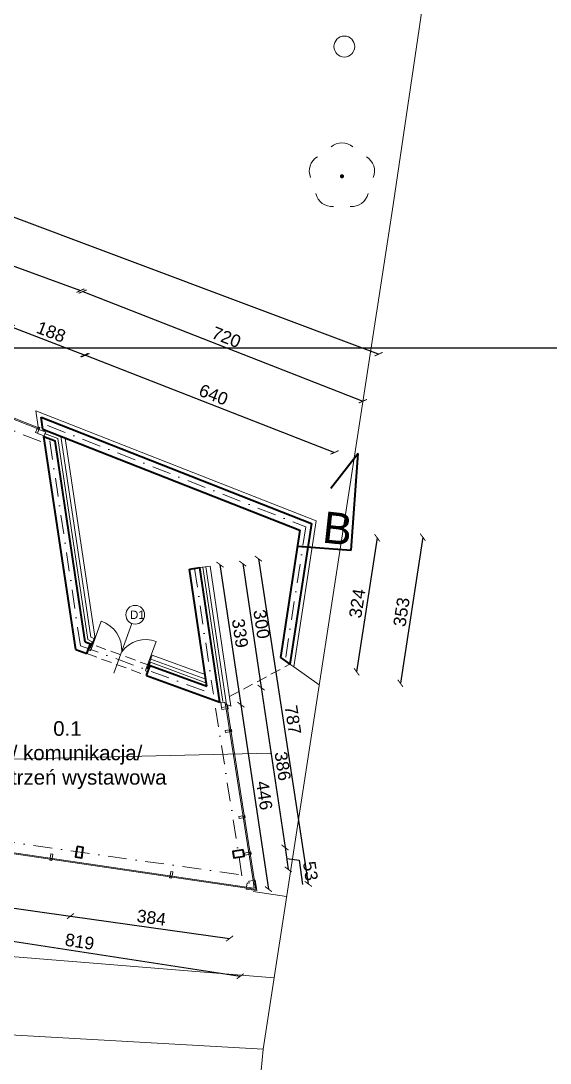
# Model space of a CAD drawing. Header units: millimetres. Extents: x -105266 to 178069, y 491 to 168574.
# Drawn here: x -55466 to -54199, y 32821 to 35312 of the extents above; entities that cross this region are included whole.
import ezdxf

# ---------------------------------------------------------------- set-up
doc = ezdxf.new("R2010")
doc.units = ezdxf.units.MM
doc.linetypes.add('DASHDOTX2', pattern=[2, 1, -0.5, 0, -0.5])
doc.linetypes.add('HIDDENX2', pattern=[0.75, 0.5, -0.25])
doc.layers.get('defpoints').update_dxf_attribs({"color": 4})
doc.layers.add('510-Podpora jednosłupowa symb.-SEPOW', color=7, linetype='Continuous')
doc.layers.add('drzewo liściaste (punkt)', color=7, linetype='Continuous')
for name, color, linetype, lineweight in [('A- TM meble', 9, 'Continuous', 13), ('A-L-W', 123, 'Continuous', 15), ('A-sc murowane', 2, 'Continuous', 40), ('A-sc wykończenie', 6, 'Continuous', 18), ('A-STOLARKA', 1, 'Continuous', 15), ('izolacja2', 4, 'BATTING', 9), ('osie', 7, 'DASHDOTX2', 15), ('pod', 123, 'HIDDENX2', 15), ('stolarka', 1, 'Continuous', 5)]:
    doc.layers.add(name, color=color, linetype=linetype, lineweight=lineweight)
doc.styles.get("Standard").update_dxf_attribs({"font": 'arial.ttf'})
doc.linetypes.add('BATTING', pattern='A,0.00254,-2.54,[134,ltypeshp.shx,S=2.54,R=0,X=-2.54,Y=0],-5.08,[134,ltypeshp.shx,S=2.54,R=180,X=2.54,Y=0],-2.54', length=10.16254)
doc.dimstyles.new('ewelina', dxfattribs={"dimtxt": 30, "dimasz": 15, "dimexe": 1.25, "dimexo": 0.625, "dimgap": 8, "dimtad": 1, "dimdec": 0, "dimtxsty": 'Standard', "dimblk": 'ARCHTICK', "dimcen": 2.5, "dimse1": 1, "dimse2": 1, "dimadec": 0, "dimazin": 0, "dimtfac": 1, "dimtdec": 0, "dimtmove": 0, "dimatfit": 3, "dimldrblk": 'ARCHTICK', "dimfxl": 1, "dimarcsym": 0})

# ---------------------------------------------------------------- blocks, each defined once
blk = doc.blocks.new('_ArchTick')
at = {"color": 0, "linetype": 'ByBlock', "const_width": 0.15}
blk.add_lwpolyline([(-0.5, -0.5), (0.5, 0.5)], dxfattribs=at)
blk = doc.blocks.new('*D223')
at = {"layer": 'A-L-W', "color": 0, "lineweight": -2, "transparency": 16777216}
blk.add_line((-54613.2, 34076.3), (-54662.5, 33756.1), dxfattribs=at)
at = {"layer": 'defpoints', "color": 0, "transparency": 16777216}
for p in [(-54874.5, 34116.5), (-54923.8, 33796.4), (-54662.5, 33756.1)]:
    blk.add_point(p, dxfattribs=at)
at = {"layer": 'A-L-W', "color": 0, "lineweight": -2, "transparency": 16777216, "xscale": 15, "yscale": 15, "zscale": 15}
for p, rotation in [((-54613.2, 34076.3), 81.23890363073654), ((-54662.5, 33756.1), 261.2389036307366)]:
    blk.add_blockref('_ArchTick', p, dxfattribs=dict(at, rotation=rotation))
at = {"layer": 'A-L-W', "color": 0, "transparency": 16777216, "insert": (-54660.9, 33919.7), "char_height": 30, "attachment_point": 5, "rotation": 81.2389}
blk.add_mtext('324', dxfattribs=at)
blk = doc.blocks.new('510')
at = {"color": 0, "linetype": 'Continuous', "lineweight": 0}
blk.add_circle((0, 0), 0.25, dxfattribs=at)
blk = doc.blocks.new('*D224')
at = {"layer": 'A-L-W', "color": 0, "lineweight": -2, "transparency": 16777216}
blk.add_line((-57037.4, 35298.4), (-55323.6, 34667.3), dxfattribs=at)
at = {"layer": 'defpoints', "color": 0, "transparency": 16777216}
for p in [(-57143.2, 35010.9), (-55323.6, 34667.3), (-55429.5, 34379.8)]:
    blk.add_point(p, dxfattribs=at)
at = {"layer": 'A-L-W', "color": 0, "lineweight": -2, "transparency": 16777216, "xscale": 15, "yscale": 15, "zscale": 15}
for p, rotation in [((-57037.4, 35298.4), 159.7834779347574), ((-55323.6, 34667.3), 339.7834779347574)]:
    blk.add_blockref('_ArchTick', p, dxfattribs=dict(at, rotation=rotation))
at = {"layer": 'A-L-W', "color": 0, "transparency": 16777216, "insert": (-56172.5, 35004.7), "char_height": 30, "attachment_point": 5, "rotation": 339.7835}
blk.add_mtext('1826', dxfattribs=at)
blk = doc.blocks.new('*D225')
at = {"layer": 'A-L-W', "color": 0, "lineweight": -2, "transparency": 16777216}
blk.add_line((-55318, 34665.1), (-54647.5, 34403), dxfattribs=at)
at = {"layer": 'defpoints', "color": 0, "transparency": 16777216}
for p in [(-54647.5, 34403), (-55429.5, 34379.8), (-54759.3, 34117)]:
    blk.add_point(p, dxfattribs=at)
at = {"layer": 'A-L-W', "color": 0, "lineweight": -2, "transparency": 16777216, "xscale": 15, "yscale": 15, "zscale": 15}
for p, rotation in [((-55318, 34665.1), 158.6469915944504), ((-54647.5, 34403), 338.6469915944504)]:
    blk.add_blockref('_ArchTick', p, dxfattribs=dict(at, rotation=rotation))
at = {"layer": 'A-L-W', "color": 0, "transparency": 16777216, "insert": (-54974.2, 34555.8), "char_height": 30, "attachment_point": 5, "rotation": 338.647}
blk.add_mtext('720', dxfattribs=at)
blk = doc.blocks.new('*D226')
at = {"layer": 'A-L-W', "color": 0, "lineweight": -2, "transparency": 16777216}
blk.add_line((-55311.4, 34512.9), (-54715.3, 34280.5), dxfattribs=at)
at = {"layer": 'defpoints', "color": 0, "transparency": 16777216}
for p in [(-54715.3, 34280.5), (-55452.5, 34150.8), (-54841.9, 33956)]:
    blk.add_point(p, dxfattribs=at)
at = {"layer": 'A-L-W', "color": 0, "lineweight": -2, "transparency": 16777216, "xscale": 15, "yscale": 15, "zscale": 15}
for p, rotation in [((-55311.4, 34512.9), 158.6987427377638), ((-54715.3, 34280.5), 338.6987427377638)]:
    blk.add_blockref('_ArchTick', p, dxfattribs=dict(at, rotation=rotation))
at = {"layer": 'A-L-W', "color": 0, "transparency": 16777216, "insert": (-55004.9, 34418.4), "char_height": 30, "attachment_point": 5, "rotation": 338.6987}
blk.add_mtext('640', dxfattribs=at)
blk = doc.blocks.new('*D227')
at = {"layer": 'A-L-W', "color": 0, "lineweight": -2, "transparency": 16777216}
blk.add_line((-55314, 34513.3), (-55489.9, 34580.6), dxfattribs=at)
at = {"layer": 'defpoints', "color": 0, "transparency": 16777216}
for p in [(-55489.9, 34580.6), (-55628.6, 34218.2), (-55452.7, 34150.9)]:
    blk.add_point(p, dxfattribs=at)
at = {"layer": 'A-L-W', "color": 0, "lineweight": -2, "transparency": 16777216, "xscale": 15, "yscale": 15, "zscale": 15}
for p, rotation in [((-55489.9, 34580.6), 159.0608906428986), ((-55314, 34513.3), 339.0608906428986)]:
    blk.add_blockref('_ArchTick', p, dxfattribs=dict(at, rotation=rotation))
at = {"layer": 'A-L-W', "color": 0, "transparency": 16777216, "insert": (-55393.6, 34568.7), "char_height": 30, "attachment_point": 5, "rotation": 339.0609}
blk.add_mtext('188', dxfattribs=at)
blk = doc.blocks.new('*D232')
at = {"layer": 'A-L-W', "color": 0, "lineweight": -2, "transparency": 16777216}
blk.add_line((-54609.9, 34515.4), (-56993.9, 35409.3), dxfattribs=at)
at = {"layer": 'defpoints', "color": 0, "transparency": 16777216}
for p in [(-56993.9, 35409.3), (-57143.2, 35010.9), (-54759.3, 34117)]:
    blk.add_point(p, dxfattribs=at)
at = {"layer": 'A-L-W', "color": 0, "lineweight": -2, "transparency": 16777216, "xscale": 15, "yscale": 15, "zscale": 15}
for p, rotation in [((-56993.9, 35409.3), 159.4448394453546), ((-54609.9, 34515.4), 339.4448394453546)]:
    blk.add_blockref('_ArchTick', p, dxfattribs=dict(at, rotation=rotation))
at = {"layer": 'A-L-W', "color": 0, "transparency": 16777216, "insert": (-55794.7, 34984.5), "char_height": 30, "attachment_point": 5, "rotation": 339.4448}
blk.add_mtext('2546', dxfattribs=at)
blk = doc.blocks.new('*D233')
at = {"layer": 'A-L-W', "color": 0, "lineweight": -2, "transparency": 16777216}
blk.add_line((-54504, 34077.7), (-54557.8, 33728.6), dxfattribs=at)
at = {"layer": 'defpoints', "color": 0, "transparency": 16777216}
for p in [(-54849.5, 34130.9), (-54903.3, 33781.9), (-54557.8, 33728.6)]:
    blk.add_point(p, dxfattribs=at)
at = {"layer": 'A-L-W', "color": 0, "lineweight": -2, "transparency": 16777216, "xscale": 15, "yscale": 15, "zscale": 15}
for p, rotation in [((-54504, 34077.7), 81.23890362843942), ((-54557.8, 33728.6), 261.2389036284395)]:
    blk.add_blockref('_ArchTick', p, dxfattribs=dict(at, rotation=rotation))
at = {"layer": 'A-L-W', "color": 0, "transparency": 16777216, "insert": (-54555.1, 33899), "char_height": 30, "attachment_point": 5, "rotation": 81.2389}
blk.add_mtext('353', dxfattribs=at)
blk = doc.blocks.new('*D234')
at = {"layer": 'A-L-W', "color": 0, "lineweight": -2, "transparency": 16777216}
blk.add_line((-54935.2, 34014.8), (-54890.9, 33718.3), dxfattribs=at)
at = {"layer": 'defpoints', "color": 0, "transparency": 16777216}
for p in [(-55012.4, 34003.2), (-54890.9, 33718.3), (-54968.1, 33706.8)]:
    blk.add_point(p, dxfattribs=at)
at = {"layer": 'A-L-W', "color": 0, "lineweight": -2, "transparency": 16777216, "xscale": 15, "yscale": 15, "zscale": 15}
for p, rotation in [((-54935.2, 34014.8), 98.49479359298175), ((-54890.9, 33718.3), 278.4947935929818)]:
    blk.add_blockref('_ArchTick', p, dxfattribs=dict(at, rotation=rotation))
at = {"layer": 'A-L-W', "color": 0, "transparency": 16777216, "insert": (-54890, 33870), "char_height": 30, "attachment_point": 5, "rotation": 278.4948}
blk.add_mtext('300', dxfattribs=at)
blk = doc.blocks.new('*D235')
at = {"layer": 'A-L-W', "color": 0, "lineweight": -2, "transparency": 16777216}
blk.add_line((-54890.9, 33718.3), (-54833.9, 33336.1), dxfattribs=at)
at = {"layer": 'defpoints', "color": 0, "transparency": 16777216}
for p in [(-54968.1, 33706.8), (-54903.2, 33325.8), (-54833.9, 33336.1)]:
    blk.add_point(p, dxfattribs=at)
at = {"layer": 'A-L-W', "color": 0, "lineweight": -2, "transparency": 16777216, "xscale": 15, "yscale": 15, "zscale": 15}
for p, rotation in [((-54890.9, 33718.3), 98.49479359357332), ((-54833.9, 33336.1), 278.4947935935733)]:
    blk.add_blockref('_ArchTick', p, dxfattribs=dict(at, rotation=rotation))
at = {"layer": 'A-L-W', "color": 0, "transparency": 16777216, "insert": (-54839.3, 33530.6), "char_height": 30, "attachment_point": 5, "rotation": 278.4948}
blk.add_mtext('386', dxfattribs=at)
blk = doc.blocks.new('*D236')
at = {"layer": 'A-L-W', "color": 0, "lineweight": -2, "transparency": 16777216}
for p, q in [((-54833.9, 33336.1), (-54826, 33283.6)), ((-54829.9, 33309.9), (-54800.4, 33305.6)), ((-54800.4, 33305.6), (-54791.7, 33247.3))]:
    blk.add_line(p, q, dxfattribs=at)
at = {"layer": 'defpoints', "color": 0, "transparency": 16777216}
for p in [(-54903.2, 33325.8), (-54907.3, 33271.5), (-54826, 33283.6)]:
    blk.add_point(p, dxfattribs=at)
at = {"layer": 'A-L-W', "color": 0, "lineweight": -2, "transparency": 16777216, "xscale": 15, "yscale": 15, "zscale": 15}
for p, rotation in [((-54833.9, 33336.1), 98.49479359357332), ((-54826, 33283.6), 278.4947935935733)]:
    blk.add_blockref('_ArchTick', p, dxfattribs=dict(at, rotation=rotation))
at = {"layer": 'A-L-W', "color": 0, "transparency": 16777216, "insert": (-54773, 33279.9), "char_height": 30, "attachment_point": 5, "rotation": 278.4948}
blk.add_mtext('53', dxfattribs=at)
blk = doc.blocks.new('*D401')
at = {"layer": 'A-L-W', "color": 0, "lineweight": -2, "transparency": 16777216}
blk.add_line((-54989.5, 34012.3), (-54939.5, 33677.4), dxfattribs=at)
at = {"layer": 'defpoints', "color": 0, "transparency": 16777216}
for p in [(-55013.2, 34008.8), (-54963.2, 33673.8), (-54939.5, 33677.4)]:
    blk.add_point(p, dxfattribs=at)
at = {"layer": 'A-L-W', "color": 0, "lineweight": -2, "transparency": 16777216, "xscale": 15, "yscale": 15, "zscale": 15}
for p, rotation in [((-54989.5, 34012.3), 98.49479359336064), ((-54939.5, 33677.4), 278.4947935933606)]:
    blk.add_blockref('_ArchTick', p, dxfattribs=dict(at, rotation=rotation))
at = {"layer": 'A-L-W', "color": 0, "transparency": 16777216, "insert": (-54941.4, 33848.3), "char_height": 30, "attachment_point": 5, "rotation": 278.4948}
blk.add_mtext('339', dxfattribs=at)
blk = doc.blocks.new('*D402')
at = {"layer": 'A-L-W', "color": 0, "lineweight": -2, "transparency": 16777216}
blk.add_line((-54939.5, 33677.4), (-54873.6, 33236.6), dxfattribs=at)
at = {"layer": 'defpoints', "color": 0, "transparency": 16777216}
for p in [(-54963.2, 33673.8), (-54909.7, 33231.3), (-54873.6, 33236.6)]:
    blk.add_point(p, dxfattribs=at)
at = {"layer": 'A-L-W', "color": 0, "lineweight": -2, "transparency": 16777216, "xscale": 15, "yscale": 15, "zscale": 15}
for p, rotation in [((-54939.5, 33677.4), 98.49479359357332), ((-54873.6, 33236.6), 278.4947935935733)]:
    blk.add_blockref('_ArchTick', p, dxfattribs=dict(at, rotation=rotation))
at = {"layer": 'A-L-W', "color": 0, "transparency": 16777216, "insert": (-54883.5, 33460.5), "char_height": 30, "attachment_point": 5, "rotation": 278.4948}
blk.add_mtext('446', dxfattribs=at)
blk = doc.blocks.new('*D403')
at = {"layer": 'A-L-W', "color": 0, "lineweight": -2, "transparency": 16777216}
blk.add_line((-54897.6, 34026.5), (-54778.2, 33249), dxfattribs=at)
at = {"layer": 'defpoints', "color": 0, "transparency": 16777216}
for p in [(-55013.2, 34008.8), (-54778.2, 33249), (-54893.8, 33231.3)]:
    blk.add_point(p, dxfattribs=at)
at = {"layer": 'A-L-W', "color": 0, "lineweight": -2, "transparency": 16777216, "xscale": 15, "yscale": 15, "zscale": 15}
for p, rotation in [((-54897.6, 34026.5), 98.7320217665575), ((-54778.2, 33249), 278.7320217665575)]:
    blk.add_blockref('_ArchTick', p, dxfattribs=dict(at, rotation=rotation))
at = {"layer": 'A-L-W', "color": 0, "transparency": 16777216, "insert": (-54814.9, 33641.3), "char_height": 30, "attachment_point": 5, "rotation": 278.732}
blk.add_mtext('787', dxfattribs=at)
blk = doc.blocks.new('*D237')
at = {"layer": 'A-L-W', "color": 0, "lineweight": -2, "transparency": 16777216}
blk.add_line((-55758.3, 33230), (-55347.2, 33172.1), dxfattribs=at)
at = {"layer": 'defpoints', "color": 0, "transparency": 16777216}
for p in [(-55738.8, 33368), (-55327.8, 33310.1), (-55347.2, 33172.1)]:
    blk.add_point(p, dxfattribs=at)
at = {"layer": 'A-L-W', "color": 0, "lineweight": -2, "transparency": 16777216, "xscale": 15, "yscale": 15, "zscale": 15}
for p, rotation in [((-55758.3, 33230), 171.9805323292466), ((-55347.2, 33172.1), 351.9805323292466)]:
    blk.add_blockref('_ArchTick', p, dxfattribs=dict(at, rotation=rotation))
at = {"layer": 'A-L-W', "color": 0, "transparency": 16777216, "insert": (-55549.5, 33224.1), "char_height": 30, "attachment_point": 5, "rotation": 351.9805}
blk.add_mtext('415', dxfattribs=at)
blk = doc.blocks.new('*D238')
at = {"layer": 'A-L-W', "color": 0, "lineweight": -2, "transparency": 16777216}
blk.add_line((-55347.2, 33172.1), (-54966.5, 33118.5), dxfattribs=at)
at = {"layer": 'defpoints', "color": 0, "transparency": 16777216}
for p in [(-55327.8, 33310.1), (-54947, 33256.4), (-54966.5, 33118.5)]:
    blk.add_point(p, dxfattribs=at)
at = {"layer": 'A-L-W', "color": 0, "lineweight": -2, "transparency": 16777216, "xscale": 15, "yscale": 15, "zscale": 15}
for p, rotation in [((-55347.2, 33172.1), 171.9805323280776), ((-54966.5, 33118.5), 351.9805323280776)]:
    blk.add_blockref('_ArchTick', p, dxfattribs=dict(at, rotation=rotation))
at = {"layer": 'A-L-W', "color": 0, "transparency": 16777216, "insert": (-55153.6, 33168.4), "char_height": 30, "attachment_point": 5, "rotation": 351.9805}
blk.add_mtext('384', dxfattribs=at)
blk = doc.blocks.new('*D239')
at = {"layer": 'A-L-W', "color": 0, "lineweight": -2, "transparency": 16777216}
blk.add_line((-55750.8, 33153), (-54941, 33028.2), dxfattribs=at)
at = {"layer": 'defpoints', "color": 0, "transparency": 16777216}
for p in [(-55719.5, 33356), (-54909.7, 33231.3), (-54941, 33028.2)]:
    blk.add_point(p, dxfattribs=at)
at = {"layer": 'A-L-W', "color": 0, "lineweight": -2, "transparency": 16777216, "xscale": 15, "yscale": 15, "zscale": 15}
for p, rotation in [((-55750.8, 33153), 171.2389036279741), ((-54941, 33028.2), 351.2389036279741)]:
    blk.add_blockref('_ArchTick', p, dxfattribs=dict(at, rotation=rotation))
at = {"layer": 'A-L-W', "color": 0, "transparency": 16777216, "insert": (-55325.3, 33111), "char_height": 30, "attachment_point": 5, "rotation": 351.2389}
blk.add_mtext('819', dxfattribs=at)
blk = doc.blocks.new('OP021')
at = {"linetype": 'Continuous', "lineweight": 13}
h = blk.add_hatch(color=0, dxfattribs=at)
edge = h.paths.add_edge_path()
edge.add_arc((0, 0), 0.05, 0, 360)
at = {"color": 0, "linetype": 'Continuous', "lineweight": 13}
for centre, start, end in [((0, 0.4), 49.272, 130.728), ((-0.38, 0.124), 121.308, 202.548), ((0.38, 0.124), 337.452, 58.692), ((-0.235, -0.324), 193.221, 274.871), ((0.235, -0.324), 265.129, 346.779)]:
    blk.add_arc(centre, 0.4, start, end, dxfattribs=at)

msp = doc.modelspace()

# ---------------------------------------------------------------- linework, layer by layer
at = {"color": 1}
msp.add_xline((57065.48, 34530.8), (1, 0), dxfattribs=at)
at = {"layer": 'A- TM meble'}
msp.add_line((-59243.04, 33458.78), (-54867.6, 33561.97), dxfattribs=at)
at = {"layer": 'A-L-W'}
for p, q in [((-54813.09, 33767.95), (-54752.14, 33724.83)), ((-54909.73, 33231.25), (-54830.1, 33218.98)), ((-55923.23, 33110.79), (-54860.12, 33024.18)), ((-55951.08, 32913.56), (-54886.29, 32854.37))]:
    msp.add_line(p, q, dxfattribs=at)
at = {"layer": 'A-L-W', "flags": 128}
msp.add_lwpolyline([(-54195.29, 37441.37), (-54575.29, 34872.37), (-54886.29, 32854.37), (-54891.29, 32803.37)], dxfattribs=at)
at = {"layer": 'A-sc murowane', "linetype": 'Continuous'}
for p, q in [((-55417.75, 34364.5), (-54770.4, 34110.62)), ((-55413.49, 34335.97), (-55417.75, 34364.5)), ((-55413.49, 34335.97), (-54798.15, 34094.65)), ((-55410.93, 34318.86), (-55384.08, 34308.33)), ((-55334.81, 33809.19), (-55410.93, 34318.86)), ((-55312.28, 33827.6), (-55384.08, 34308.33)), ((-54659, 34277.98), (-54724.55, 34194.32)), ((-54675.54, 34047.16), (-54659, 34277.98)), ((-54798.15, 34094.65), (-54845.02, 33790.55)), ((-54770.4, 34110.62), (-54822.21, 33774.41)), ((-54804.05, 34056.37), (-54675.54, 34047.16)), ((-55062.64, 34001.38), (-55037.91, 34005.08)), ((-55020.83, 33721.45), (-55062.64, 34001.38)), ((-54989.9, 33683.58), (-55037.91, 34005.08)), ((-55312.28, 33827.6), (-55299.52, 33822.95)), ((-55308.08, 33799.46), (-55299.52, 33822.95)), ((-55334.81, 33809.19), (-55308.08, 33799.46)), ((-54845.02, 33790.55), (-54822.21, 33774.41)), ((-55165.25, 33747.44), (-55156.7, 33770.93)), ((-55156.7, 33770.93), (-55020.83, 33721.45)), ((-55165.25, 33747.44), (-54989.9, 33683.58))]:
    msp.add_line(p, q, dxfattribs=at)
for points in [[(-55331.57, 33338.56), (-55335.06, 33313.81), (-55320.2, 33311.72), (-55316.71, 33336.47), (-55331.57, 33338.56)], [(-54933.93, 33330.14), (-54958.62, 33326.24), (-54956.28, 33311.42), (-54931.59, 33315.32), (-54933.93, 33330.14)]]:
    msp.add_lwpolyline(points, dxfattribs=at)
at = {"layer": 'A-STOLARKA'}
for p, q in [((-55425.57, 34342.04), (-55426.3, 34340.17)), ((-55423.6, 34339.12), (-55424.68, 34336.35)), ((-55411.15, 34320.37), (-55431.04, 34328.07)), ((-54974.95, 33667.41), (-54910.25, 33257.41)), ((-54973.46, 33677.6), (-54903.73, 33235.31)), ((-54966.72, 33615.9), (-54963.73, 33616.37)), ((-54966.41, 33613.92), (-54963.42, 33614.4)), ((-54934.39, 33410.39), (-54931.41, 33410.86)), ((-54934.08, 33408.41), (-54931.1, 33408.88)), ((-55728.34, 33356.92), (-54903.73, 33235.31)), ((-55727.94, 33359.59), (-54925.85, 33241.56)), ((-54920.61, 33323.08), (-54917.63, 33323.56)), ((-54920.3, 33321.11), (-54917.32, 33321.58)), ((-55394.39, 33310.51), (-55394.82, 33307.59)), ((-55392.4, 33310.27), (-55392.84, 33307.3)), ((-55107.87, 33268.46), (-55108.29, 33265.54)), ((-55105.88, 33268.22), (-55106.32, 33265.25)), ((-54916.71, 33240.18), (-54917.18, 33237.2)), ((-54908.82, 33248.08), (-54905.83, 33248.55))]:
    msp.add_line(p, q, dxfattribs=at)
for points in [[(-54974.95, 33667.41), (-54975.68, 33672.36), (-54985.64, 33670.6), (-54984.8, 33665.67), (-54974.95, 33667.41)], [(-54973.46, 33677.59), (-54971.32, 33676.81), (-54970.61, 33672.39), (-54969.84, 33667.49), (-54971.82, 33667.18), (-54972.04, 33668.57)], [(-54966.52, 33612.44), (-54967.26, 33617.38), (-54977.21, 33615.63), (-54976.37, 33610.7), (-54966.52, 33612.44)], [(-54963.73, 33616.37), (-54963.98, 33617.9), (-54962, 33618.22), (-54961.23, 33613.32), (-54963.2, 33613.01), (-54963.42, 33614.4)], [(-54933.87, 33406.93), (-54934.6, 33411.87), (-54944.56, 33410.12), (-54943.72, 33405.19), (-54933.87, 33406.93)], [(-54931.41, 33410.86), (-54931.65, 33412.39), (-54929.67, 33412.7), (-54928.9, 33407.8), (-54930.88, 33407.49), (-54931.1, 33408.88)], [(-55390.94, 33309.93), (-55395.86, 33310.79), (-55394.14, 33320.61), (-55389.21, 33319.78), (-55390.94, 33309.93)], [(-54920.09, 33319.62), (-54920.82, 33324.57), (-54930.78, 33322.81), (-54929.94, 33317.89), (-54920.09, 33319.62)], [(-54917.63, 33323.56), (-54917.87, 33325.09), (-54915.89, 33325.4), (-54915.12, 33320.5), (-54917.1, 33320.19), (-54917.32, 33321.58)], [(-55396.44, 33307.8), (-55396.73, 33305.86), (-55391.78, 33305.13), (-55391.49, 33307.1)], [(-55109.94, 33265.62), (-55110.22, 33263.68), (-55105.27, 33262.95), (-55104.98, 33264.92)], [(-55103.99, 33267.81), (-55108.94, 33268.54), (-55107.2, 33278.49), (-55102.27, 33277.66), (-55103.99, 33267.81)], [(-54907.06, 33256.4), (-54907.3, 33257.93), (-54905.32, 33258.24), (-54904.55, 33253.35), (-54901.34, 33232.95), (-54926.57, 33236.66), (-54926.28, 33238.63)]]:
    msp.add_lwpolyline(points, dxfattribs=at)
at = {"layer": 'izolacja2', "linetype": 'BATTING', "ltscale": 0.7}
for p, q in [((-55377.3, 34313.61), (-55409.18, 34325.7)), ((-55377.3, 34313.61), (-55305.9, 33833.17)), ((-55305.9, 33833.17), (-55295.63, 33827.45)), ((-55023.19, 33730.02), (-55155.87, 33778.87))]:
    msp.add_line(p, q, dxfattribs=at)
at = {"layer": 'izolacja2', "linetype": 'BATTING', "ltscale": 0.75}
msp.add_line((-55030.58, 34006.17), (-54982.64, 33685.21), dxfattribs=at)
at = {"layer": 'izolacja2', "linetype": 'BATTING', "ltscale": 0.2}
for p, q in [((-55300.78, 33813.3), (-55295.63, 33827.45)), ((-55161.77, 33762.67), (-55155.87, 33778.87))]:
    msp.add_line(p, q, dxfattribs=at)
at = {"layer": 'osie', "linetype": 'DASHDOTX2', "ltscale": 45}
for p, q in [((-57139.11, 34977.57), (-55394.93, 34297.5)), ((-55402.19, 34344.97), (-54784.27, 34102.63)), ((-55323.54, 33818.39), (-55402.19, 34344.97)), ((-54784.27, 34102.63), (-54833.61, 33782.48)), ((-55050.28, 34003.23), (-55005.36, 33702.52)), ((-55323.54, 33818.39), (-55005.36, 33702.52)), ((-54936.85, 33268.47), (-55005.36, 33702.52)), ((-54945.18, 33271.5), (-55736.98, 33383.06))]:
    msp.add_line(p, q, dxfattribs=at)
at = {"layer": 'pod', "linetype": 'HIDDENX2', "ltscale": 50}
for p, q in [((-55156.7, 33770.93), (-55299.52, 33822.95)), ((-55308.08, 33799.46), (-55165.25, 33747.44)), ((-54966.62, 33697.01), (-54822.21, 33774.41))]:
    msp.add_line(p, q, dxfattribs=at)
at = {"layer": 'stolarka', "linetype": 'Continuous'}
for p, q in [((-57132.42, 35006.06), (-55427.39, 34337.38)), ((-55618.46, 34415.54), (-55421.74, 34338.38)), ((-55430.19, 34380.12), (-54759.29, 34117)), ((-55424.44, 34341.6), (-55430.19, 34380.12)), ((-55421, 34340.27), (-55425.57, 34342.04)), ((-55422.81, 34335.67), (-55406.57, 34329.26)), ((-55298.76, 33838.64), (-55370.53, 34319.12)), ((-55288.91, 33840.39), (-55359.79, 34314.91)), ((-54759.29, 34117), (-54813.09, 33767.95)), ((-54973.86, 33677.74), (-55023.08, 34007.29)), ((-54963.16, 33673.84), (-55013.19, 34008.77)), ((-55298.16, 33809.15), (-55273.53, 33876.79)), ((-55243.28, 33752.85), (-55200.12, 33871.36)), ((-55299.01, 33812.65), (-55288.91, 33840.39)), ((-55298.76, 33838.64), (-55290.63, 33835.67)), ((-55166.61, 33761.24), (-55141.97, 33828.89)), ((-55151.9, 33795.79), (-55025.03, 33749.59)), ((-55155.32, 33786.4), (-55023.35, 33738.33)), ((-54822.21, 33774.41), (-54813.09, 33767.95))]:
    msp.add_line(p, q, dxfattribs=at)
at = {"layer": 'stolarka', "linetype": 'Continuous', "ltscale": 50}
for p, q in [((-55420.99, 34340.29), (-55426.48, 34326.38)), ((-55413.49, 34335.97), (-55412.86, 34331.75)), ((-55410.21, 34319.99), (-55423.67, 34325.27)), ((-55410.93, 34318.86), (-55411.16, 34320.37)), ((-55406.57, 34329.26), (-55410.23, 34320)), ((-55037.91, 34005.08), (-55013.19, 34008.77)), ((-55151.9, 33795.79), (-55163.71, 33763.38)), ((-54990.96, 33683.97), (-54986.27, 33682.26)), ((-54985.65, 33670.66), (-54987.56, 33682.73)), ((-54986.27, 33682.26), (-54977.56, 33683.51)), ((-54977.56, 33683.51), (-54975.68, 33672.36)), ((-54976.77, 33678.8), (-54962.97, 33673.77))]:
    msp.add_line(p, q, dxfattribs=at)
at = {"layer": 'stolarka', "linetype": 'Continuous'}
msp.add_lwpolyline([(-55422.81, 34335.69), (-55426.48, 34326.38), (-55431.04, 34328.07), (-55427.39, 34337.38), (-55422.81, 34335.69)], dxfattribs=at)
for points in [[(-55297.13, 33811.97), (-55302.77, 33814.02), (-55304.83, 33808.38), (-55299.19, 33806.33)], [(-55159.95, 33762.01), (-55165.59, 33764.06), (-55167.64, 33758.42), (-55162, 33756.37)], [(-54907.38, 33238.76), (-54910.25, 33257.41), (-54920.21, 33255.66), (-54919.37, 33250.73), (-54924.31, 33251.51), (-54926.05, 33241.58)]]:
    msp.add_lwpolyline(points, close=True, dxfattribs=at)
at = {"layer": 'stolarka', "linetype": 'Continuous', "ltscale": 50}
msp.add_circle((-55192.45, 33892.43), 22.42, dxfattribs=at)
at = {"layer": 'stolarka', "linetype": 'Continuous'}
for centre, start, end in [((-55296.59, 33808.58), 356.11641, 71.31552), ((-55166.61, 33761.24), 69.98879, 143.86117)]:
    msp.add_arc(centre, 72, start, end, dxfattribs=at)

# ---------------------------------------------------------------- block references
at = {"layer": '510-Podpora jednosłupowa symb.-SEPOW', "color": 7, "linetype": 'Continuous', "lineweight": 18, "xscale": 100, "yscale": 100, "zscale": 100}
msp.add_blockref('510', (-54691.9, 35250.75), dxfattribs=at)
at = {"layer": 'drzewo liściaste (punkt)', "color": 94, "linetype": 'Continuous', "lineweight": 13, "xscale": 100, "yscale": 100, "zscale": 100}
msp.add_blockref('OP021', (-54697.7, 34940.72), dxfattribs=at)

# ---------------------------------------------------------------- texts
at = {"layer": 'A-sc wykończenie', "insert": (-55628.04, 33638.06), "char_height": 35, "attachment_point": 1}
msp.add_mtext_dynamic_manual_height_columns('\\pi225.87; 0.1\\P\\pi74.886;hol/ komunikacja/ \\P\\pi18.888;przestrzeń wystawowa', width=524.3147, gutter_width=12.5, heights=[0], dxfattribs=at)
at = {"layer": 'izolacja2', "insert": (-54738.7, 34140), "char_height": 75, "attachment_point": 1, "rotation": 353.83726}
msp.add_mtext_dynamic_manual_height_columns('B', width=33.7161, gutter_width=12.5, heights=[0], dxfattribs=at)
at = {"layer": 'stolarka', "linetype": 'Continuous', "ltscale": 50, "insert": (-55205.02, 33902.43), "char_height": 20, "attachment_point": 1}
msp.add_mtext_dynamic_manual_height_columns('D1', width=21.2468, gutter_width=12.5, heights=[0], dxfattribs=at)

# ---------------------------------------------------------------- dimensions: what is measured, and where the dimension line sits
at = {"layer": 'A-L-W'}
for base, p1, p2, angle, picture, middle in [((-56993.87, 35409.32), (-54759.29, 34117), (-57143.25, 35010.95), 159.44484, '*D232', (-55802.85, 34962.71)), ((-54557.8, 33728.61), (-54849.52, 34130.91), (-54903.32, 33781.86), 261.2389, '*D233', (-54532.09, 33895.49)), ((-54941.02, 33028.2), (-55719.47, 33356.05), (-54909.73, 33231.25), 351.2389, '*D239', (-55328.83, 33087.97))]:
    dim = msp.add_linear_dim(base=base, p1=p1, p2=p2, angle=angle, dimstyle='ewelina', dxfattribs=at)
    dim.commit()
    dim.dimension.update_dxf_attribs({"geometry": picture, "text_midpoint": middle, "dimtype": 161})
for p1, p2, distance, picture, middle in [((-57143.25, 35010.95), (-55429.49, 34379.85), 306.34, '*D224', (-56172.45, 35004.75)), ((-55452.71, 34150.91), (-55628.57, 34218.2), -388.05, '*D227', (-55393.63, 34568.75)), ((-55013.19, 34008.77), (-54893.77, 33231.25), 116.91, '*D403', (-54814.88, 33641.3)), ((-55013.19, 34008.77), (-54963.16, 33673.84), 23.95, '*D401', (-54941.41, 33848.29)), ((-55012.36, 34003.23), (-54968.08, 33706.76), 77.99, '*D234', (-54890.01, 33869.97)), ((-55738.85, 33367.99), (-55327.75, 33310.07), -139.34, '*D237', (-55549.49, 33224.14))]:
    dim = msp.add_aligned_dim(p1=p1, p2=p2, distance=distance, dimstyle='ewelina', dxfattribs=at)
    dim.commit()
    dim.dimension.update_dxf_attribs({"geometry": picture, "text_midpoint": middle})
for base, p1, p2, angle, picture, middle in [((-54647.49, 34402.98), (-55429.49, 34379.85), (-54759.29, 34117), 158.64699, '*D225', (-54974.24, 34555.76)), ((-54715.33, 34280.5), (-55452.53, 34150.84), (-54841.87, 33955.97), 158.69874, '*D226', (-55004.87, 34418.42)), ((-54662.53, 33756.11), (-54874.5, 34116.54), (-54923.84, 33796.39), 81.2389, '*D223', (-54660.92, 33919.74)), ((-54833.86, 33336.11), (-54968.08, 33706.76), (-54903.17, 33325.76), 98.49479, '*D235', (-54839.33, 33530.65)), ((-54873.64, 33236.64), (-54963.16, 33673.84), (-54909.73, 33231.25), 98.49479, '*D402', (-54883.5, 33460.46)), ((-54826.03, 33283.64), (-54903.17, 33325.76), (-54907.26, 33271.5), 98.49479, '*D236', (-54776.16, 33301.15)), ((-54966.49, 33118.45), (-55327.75, 33310.07), (-54947.05, 33256.44), 171.98053, '*D238', (-55153.58, 33168.37))]:
    dim = msp.add_linear_dim(base=base, p1=p1, p2=p2, angle=angle, dimstyle='ewelina', override={"dimtmove": 1}, dxfattribs=at)
    dim.commit()
    dim.dimension.update_dxf_attribs({"geometry": picture, "text_midpoint": middle})

doc.saveas('drawing.dxf')
